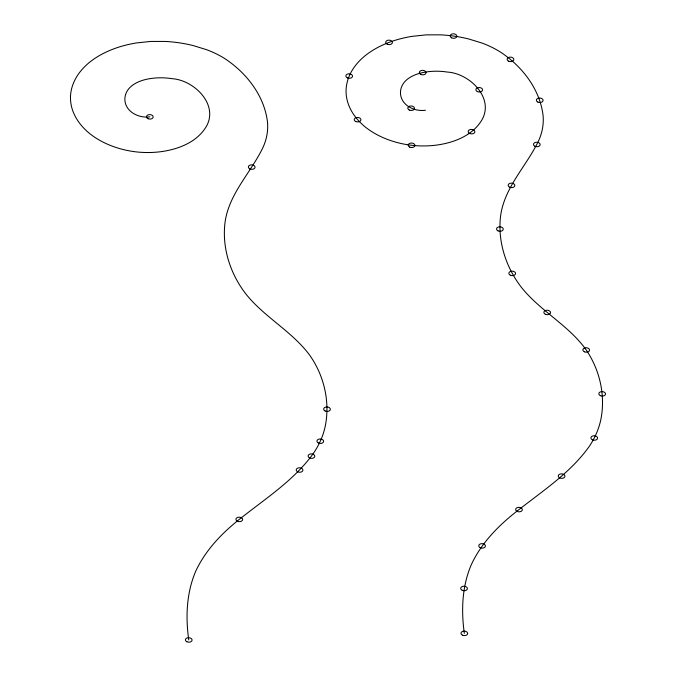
<?xml version="1.0" encoding="UTF-8"?>
<svg xmlns="http://www.w3.org/2000/svg" width="676" height="676" viewBox="0 0 676 676"><rect width="100%" height="100%" fill="white"/><g stroke="black" fill="none" stroke-linecap="round" stroke-linejoin="round"><path stroke-width="1.01" d="M467.547 134.516C458.243 140.439 447.453 143.599 436.586 145.095A70.76 47.438 3 0 1 415.157 145.636C403.564 144.681 392.148 141.791 381.568 136.958A77.284 51.815 3 0 1 365.319 127.029C358.195 121.283 352.204 113.965 348.808 105.405A83.376 55.897 3 0 1 346.053 91.007C346.104 82.709 349.078 74.673 353.734 67.879A89.122 59.75 3 0 1 364.939 55.871C373.017 49.331 382.43 44.633 392.224 41.244A94.344 63.248 3 0 1 412.132 36.343L426.201 34.865L440.541 34.848A99.516 66.721 3 0 1 468.747 38.988L481.988 43.053A85.742 57.485 3 0 1 500.333 51.993C522.117 66.273 539.963 89.19 543.09 115.588A108.219 72.552 3 0 1 538.451 141.073C526.443 166.11 504.761 186.889 500.679 215.357C497.308 240.918 505.783 267.13 521.416 287.351C539.761 310.402 566.995 324.387 584.791 347.946C599.282 368.057 605.628 394.015 601.057 418.469A151.297 101.434 3 0 1 588.99 446.785C570.35 472.786 543.149 490.607 518.323 510.101C499.108 524.931 481.456 542.6 471.189 564.925C462.021 586.557 461.108 610.36 464.327 633.37M425.424 110.264C413.949 111.937 399.82 104.645 400.479 91.691C401.434 79.236 414.827 73.701 425.567 72.062A47.903 32.118 3 0 1 447.343 72.062C470.775 73.447 496.877 100.437 479.842 123.032A63.426 42.52 3 0 1 467.555 134.516M149.835 116.847C138.36 118.52 124.24 111.227 124.891 98.273C125.846 85.818 139.239 80.283 149.987 78.644A47.903 32.118 3 0 1 171.755 78.644C195.195 80.03 221.289 107.019 204.253 129.615A63.426 42.52 3 0 1 191.967 141.098C182.655 147.022 171.873 150.182 161.006 151.678A70.76 47.438 3 0 1 139.569 152.218C127.984 151.255 116.568 148.374 105.988 143.54A77.284 51.815 3 0 1 89.739 133.611C82.607 127.865 76.625 120.548 73.219 111.988A83.376 55.897 3 0 1 70.465 97.589C70.524 89.291 73.498 81.255 78.154 74.461A89.122 59.75 3 0 1 89.359 62.454C97.437 55.914 106.85 51.215 116.644 47.827A94.344 63.248 3 0 1 136.552 42.926L150.621 41.447L164.961 41.43A99.516 66.721 3 0 1 193.167 45.571L206.408 49.635A85.742 57.485 3 0 1 224.753 58.567C246.537 72.856 264.375 95.772 267.51 122.17A108.219 72.552 3 0 1 262.871 147.655C250.864 172.693 229.172 193.471 225.1 221.939C221.72 247.5 230.203 273.712 245.836 293.925C264.181 316.985 291.415 330.97 309.211 354.528C323.703 374.639 330.049 400.598 325.477 425.052A151.297 101.434 3 0 1 313.402 453.368C294.77 479.368 267.561 497.19 242.743 516.675C223.519 531.513 205.876 549.182 195.601 571.499C186.432 593.131 185.528 616.934 188.748 639.952M147.985 118.663A3.355 2.248 3 0 0 153.182 117.083A3.355 2.248 3 0 0 148.357 114.785A3.355 2.248 3 0 0 147.985 118.663M186.889 641.769A3.355 2.248 3 0 0 192.085 640.189A3.355 2.248 3 0 0 187.26 637.89A3.355 2.248 3 0 0 186.889 641.769M237.411 521.238A3.355 2.248 3 0 0 242.616 519.658A3.355 2.248 3 0 0 237.791 517.36A3.355 2.248 3 0 0 237.411 521.238M297.71 471.831A3.355 2.248 3 0 0 302.907 470.259A3.355 2.248 3 0 0 298.082 467.953A3.355 2.248 3 0 0 297.71 471.831M309.591 457.948A3.355 2.248 3 0 0 314.796 456.376A3.355 2.248 3 0 0 309.963 454.078A3.355 2.248 3 0 0 309.591 457.948M318.43 443.025A3.355 2.248 3 0 0 323.627 441.445A3.355 2.248 3 0 0 318.802 439.147A3.355 2.248 3 0 0 318.43 443.025M325.156 411.008A3.355 2.248 3 0 0 330.361 409.436A3.355 2.248 3 0 0 325.536 407.129A3.355 2.248 3 0 0 325.156 411.008M249.841 168.907A3.355 2.248 3 0 0 255.038 167.335A3.355 2.248 3 0 0 250.213 165.037A3.355 2.248 3 0 0 249.841 168.907M409.293 110.044A3.355 2.248 3 0 0 414.489 108.473A3.355 2.248 3 0 0 409.664 106.174A3.355 2.248 3 0 0 409.293 110.044M420.835 74.411A3.355 2.248 3 0 0 426.032 72.839A3.355 2.248 3 0 0 421.207 70.532A3.355 2.248 3 0 0 420.835 74.411M477.383 91.59A3.355 2.248 3 0 0 482.588 90.018A3.355 2.248 3 0 0 477.763 87.711A3.355 2.248 3 0 0 477.383 91.59M469.668 133.476A3.355 2.248 3 0 0 474.873 131.896A3.355 2.248 3 0 0 470.048 129.598A3.355 2.248 3 0 0 469.668 133.476M409.698 147.106A3.355 2.248 3 0 0 414.903 145.526A3.355 2.248 3 0 0 410.07 143.227A3.355 2.248 3 0 0 409.698 147.106M355.728 121.494A3.355 2.248 3 0 0 360.925 119.914A3.355 2.248 3 0 0 356.1 117.616A3.355 2.248 3 0 0 355.728 121.494M347.337 77.867A3.355 2.248 3 0 0 352.542 76.295A3.355 2.248 3 0 0 347.717 73.997A3.355 2.248 3 0 0 347.337 77.867M387.196 44.193A3.355 2.248 3 0 0 392.393 42.622A3.355 2.248 3 0 0 387.568 40.323A3.355 2.248 3 0 0 387.196 44.193M451.652 37.864A3.355 2.248 3 0 0 456.849 36.293A3.355 2.248 3 0 0 452.024 33.994A3.355 2.248 3 0 0 451.652 37.864M508.631 61.186A3.355 2.248 3 0 0 513.828 59.615A3.355 2.248 3 0 0 509.003 57.308A3.355 2.248 3 0 0 508.631 61.186M537.868 102.093A3.355 2.248 3 0 0 543.073 100.513A3.355 2.248 3 0 0 538.248 98.214A3.355 2.248 3 0 0 537.868 102.093M534.961 146.303A3.355 2.248 3 0 0 540.166 144.723A3.355 2.248 3 0 0 535.341 142.425A3.355 2.248 3 0 0 534.961 146.303M509.628 187.193A3.355 2.248 3 0 0 514.825 185.621A3.355 2.248 3 0 0 510 183.323A3.355 2.248 3 0 0 509.628 187.193M498.035 230.871A3.355 2.248 3 0 0 503.24 229.299A3.355 2.248 3 0 0 498.406 226.992A3.355 2.248 3 0 0 498.035 230.871M510.355 275.216A3.355 2.248 3 0 0 515.56 273.645A3.355 2.248 3 0 0 510.726 271.346A3.355 2.248 3 0 0 510.355 275.216M545.355 314.281A3.355 2.248 3 0 0 550.551 312.701A3.355 2.248 3 0 0 545.726 310.402A3.355 2.248 3 0 0 545.355 314.281M584.377 351.782A3.355 2.248 3 0 0 589.573 350.21A3.355 2.248 3 0 0 584.748 347.912A3.355 2.248 3 0 0 584.377 351.782M600.322 395.663A3.355 2.248 3 0 0 605.527 394.083A3.355 2.248 3 0 0 600.702 391.784A3.355 2.248 3 0 0 600.322 395.663M592.379 439.797A3.355 2.248 3 0 0 597.584 438.225A3.355 2.248 3 0 0 592.759 435.927A3.355 2.248 3 0 0 592.379 439.797M559.736 477.915A3.355 2.248 3 0 0 564.933 476.335A3.355 2.248 3 0 0 560.108 474.037A3.355 2.248 3 0 0 559.736 477.915M517.14 511.394A3.355 2.248 3 0 0 522.337 509.814A3.355 2.248 3 0 0 517.512 507.515A3.355 2.248 3 0 0 517.14 511.394M480.239 547.712A3.355 2.248 3 0 0 485.436 546.132A3.355 2.248 3 0 0 480.611 543.834A3.355 2.248 3 0 0 480.239 547.712M462.198 590.3A3.355 2.248 3 0 0 467.395 588.72A3.355 2.248 3 0 0 462.57 586.422A3.355 2.248 3 0 0 462.198 590.3M462.468 635.187A3.355 2.248 3 0 0 467.674 633.606A3.355 2.248 3 0 0 462.84 631.308A3.355 2.248 3 0 0 462.468 635.187"/></g></svg>
